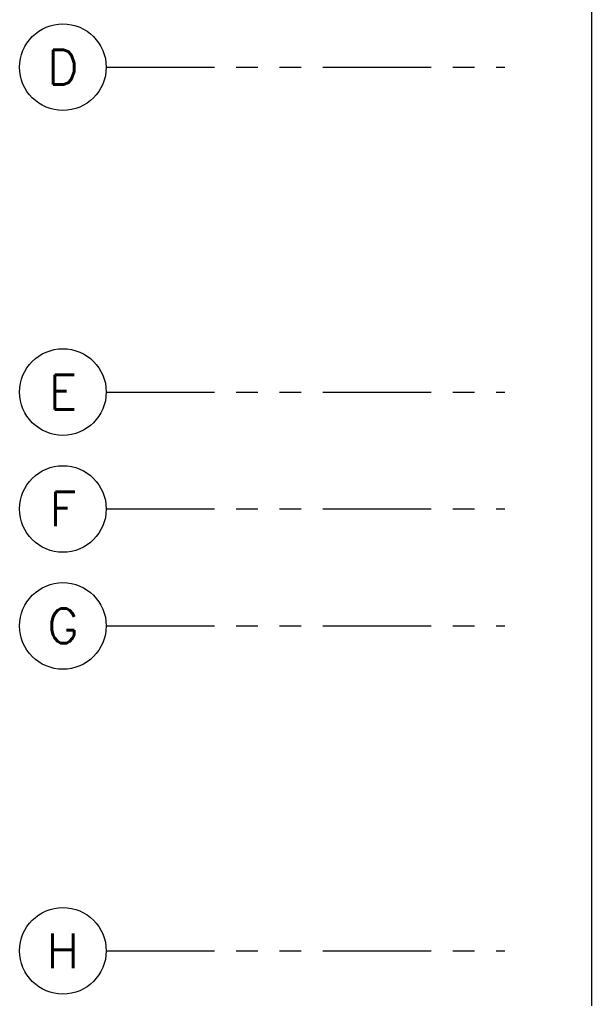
# Model space of a CAD drawing. Header units: millimetres. Extents: x -3 to 53, y -110 to 39.
# Drawn here: x -3.3 to 0, y -25.93 to -20.28 of the extents above; entities that cross this region are included whole.
import ezdxf
from ezdxf.enums import TextEntityAlignment as Align

# ---------------------------------------------------------------- set-up
doc = ezdxf.new("R2010")
doc.units = ezdxf.units.MM
doc.linetypes.add('PHANTOM', pattern=[63.5, 31.75, -6.35, 6.35, -6.35, 6.35, -6.35])
doc.linetypes.add('PHANTOM2', pattern=[1.25, 0.625, -0.125, 0.125, -0.125, 0.125, -0.125])
doc.layers.add('A-EJES', color=8, linetype='PHANTOM')
doc.layers.add('A-MURO BAJO', color=8, linetype='Continuous')
doc.layers.add('A-MUROS', color=8, linetype='Continuous', lineweight=30)
doc.styles.add('ROMANS', font='ROMANS.shx', dxfattribs={"oblique": 10})

# ---------------------------------------------------------------- blocks, each defined once
blk = doc.blocks.new('Ejes_Torre C')
at = {"layer": 'A-EJES', "color": 8, "linetype": 'PHANTOM2', "lineweight": 0}
for points in [[(-2.8, 9.475), (-0.5, 9.475)], [(-2.8, 7.6), (-0.5, 7.6)], [(-2.8, 6.925), (-0.5, 6.925)], [(-2.8, 6.25), (-0.5, 6.25)], [(-2.8, 4.375), (-0.5, 4.375)]]:
    blk.add_lwpolyline(points, dxfattribs=at)
at = {"layer": 'A-EJES', "color": 8, "linetype": 'Continuous', "lineweight": 0}
for centre in [(-3.05, 9.475), (-3.05, 7.6), (-3.05, 6.925), (-3.05, 6.25), (-3.05, 4.375)]:
    blk.add_circle(centre, 0.25, dxfattribs=at)
at = {"layer": 'A-EJES', "color": 8, "linetype": 'Continuous', "lineweight": 0, "style": 'ROMANS'}
for s, p in [('D', (-3.05, 9.475)), ('E', (-3.05, 7.6)), ('F', (-3.05, 6.925)), ('G', (-3.05, 6.25)), ('H', (-3.05, 4.375))]:
    blk.add_text(s, height=0.2, dxfattribs=at).set_placement(p, align=Align.MIDDLE_CENTER)
blk = doc.blocks.new('pisos superiores')
at = {"layer": 'A-MUROS', "color": 8, "lineweight": 0}
blk.add_line((-26.95, -2.325, 0), (-26.95, -10.575, 0), dxfattribs=at)
blk = doc.blocks.new('arq.')
at = {"layer": 'A-EJES', "color": 8, "lineweight": 0}
blk.add_blockref('Ejes_Torre C', (101.2127, -28.1388), dxfattribs=at)
at = {"layer": 'A-MURO BAJO', "color": 8}
blk.add_blockref('pisos superiores', (128.1627, -14.7638), dxfattribs=at)

msp = doc.modelspace()

# ---------------------------------------------------------------- block references
at = {"color": 7}
msp.add_blockref('arq.', (-101.2125, -1.8936), dxfattribs=at)

doc.saveas('drawing.dxf')
